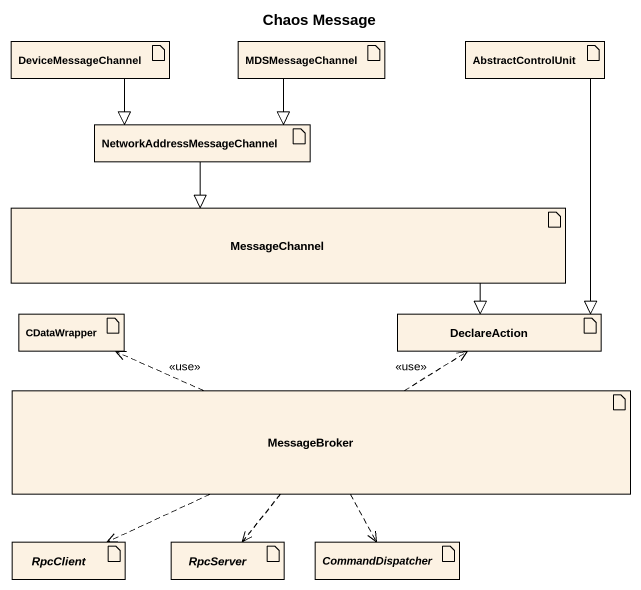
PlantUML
@startuml
title Chaos Message
artifact DeviceMessageChannel
artifact MDSMessageChannel
artifact AbstractControlUnit
artifact NetworkAddressMessageChannel
artifact MessageChannel
artifact CDataWrapper
artifact DeclareAction
artifact MessageBroker
artifact RpcClient
artifact RpcServer
artifact CommandDispatcher
DeviceMessageChannel --|> NetworkAddressMessageChannel
MDSMessageChannel --|> NetworkAddressMessageChannel
AbstractControlUnit --|> DeclareAction
NetworkAddressMessageChannel --|> MessageChannel
MessageChannel -right-|> DeclareAction
MessageBroker .left.> CDataWrapper : <<use>>
MessageBroker .up.> DeclareAction : <<use>>
MessageBroker .left.> RpcClient
MessageBroker ..> RpcServer
MessageBroker ..> CommandDispatcher
@enduml
